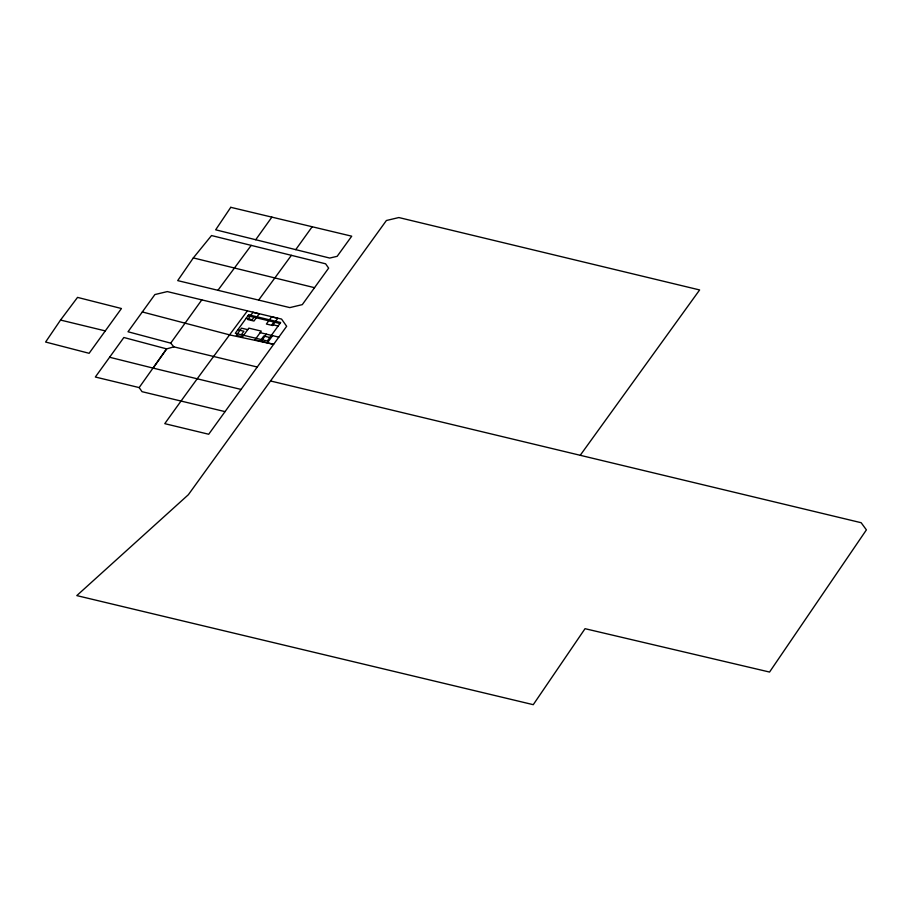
<?xml version="1.0" encoding="UTF-8"?>
<svg xmlns="http://www.w3.org/2000/svg" width="912" height="912" viewBox="0 0 912 912"><rect width="100%" height="100%" fill="white"/><g stroke="black" fill="none" stroke-linecap="round" stroke-linejoin="round"><path stroke-width="1.37" d="M60.534 320.055L77.531 297.392L121.444 308.518L89.114 353.297L45.6 342.034L60.534 320.055L105.268 330.896M193.321 257.914L177.703 280.611L289.834 307.606L302.294 304.631L328.639 268.128L325.607 263.807L211.516 235.547L193.321 257.914L314.537 287.69M109.611 357.253L153.136 368.106L166.634 348.886L123.861 337.497L95.338 377.021L139.16 387.577L166.611 348.897L173.873 346.856L257.252 367.023M255.713 239.731L271.89 217.124M295.739 249.637L312.178 226.746M247.426 310.855C219.564 348.236 191.885 385.719 164.776 423.658L208.711 434.249L286.664 326.279L281.546 319.075L167.329 291.589L154.892 294.553L128.011 331.763L170.704 343.14L201.814 299.877M241.349 334.75L243.892 331.25L237.827 329.791M254.015 317.239L252.191 319.759L246.126 318.299M261.242 339.549L263.785 336.038L269.838 337.497M273.908 322.027L272.084 324.558L278.137 326.017M261.197 341.327L266.384 334.145M267.421 342.821L272.608 335.639M580.351 455.122L699.629 289.948L398.84 217.546L386.403 220.499L188.362 494.714L76.79 595.604L533.258 704.68L585.037 628.687L769.546 672.053L866.4 529.883L861.145 522.713L270.511 380.965M291.395 255.337L258.643 300.094M251.21 245.385L217.934 290.29M225.036 411.62L142.033 391.681L139.16 387.577M247.95 315.78L279.961 323.486M247.745 329.654L241.52 328.16L236.333 335.331L242.558 336.836L248.839 328.126L261.277 331.124L254.984 339.823L273.634 344.314L229.995 334.978L142.318 311.95M260.171 332.652L278.821 337.144M153.136 368.106L241.064 389.435M170.704 343.14L173.873 346.856M230.77 207.32L215.665 229.813L329.722 258.062L337.166 256.318L351.724 236.185L230.77 207.32M248.668 314.8L235.296 333.29L267.296 341.008L280.668 322.506L248.668 314.8M252.932 312.36L247.745 319.542L253.969 321.035L259.156 313.865L252.932 312.36M271.582 316.852L266.395 324.034L272.62 325.527L277.807 318.356L271.582 316.852"/></g></svg>
